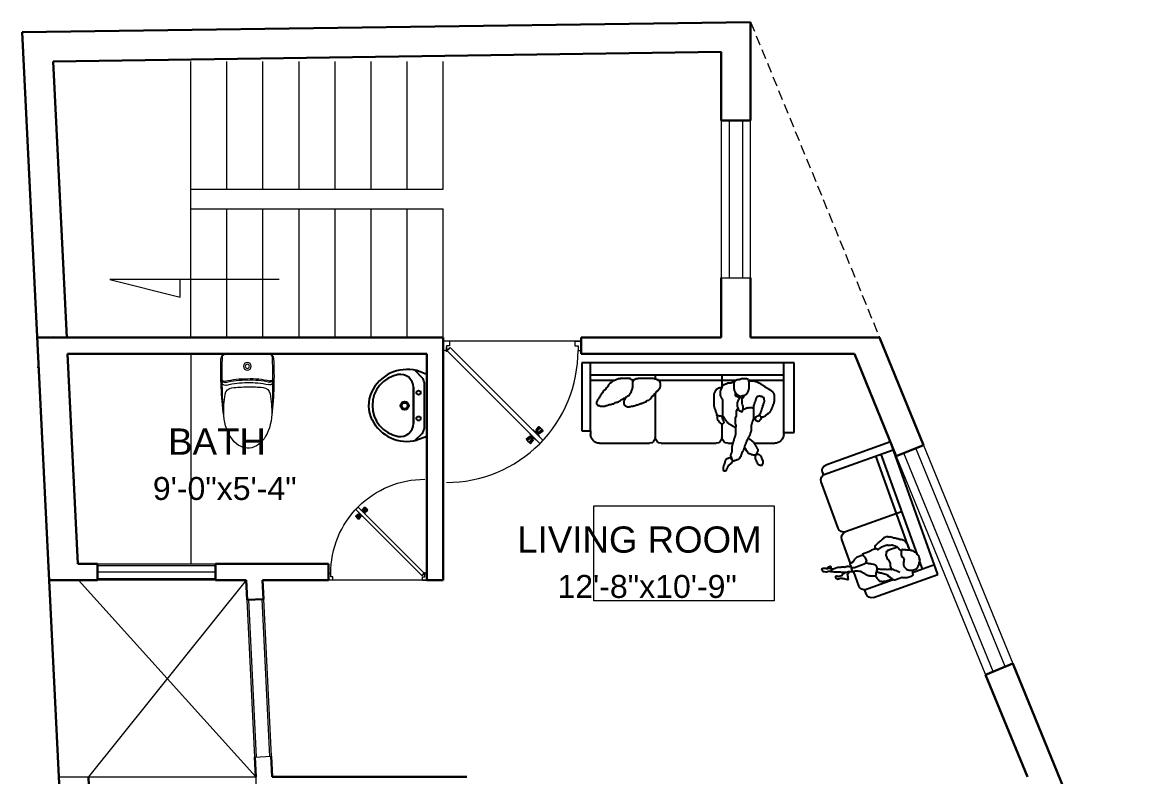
# Model space of a CAD drawing. Header units: inches. Extents: x -6683 to 26091, y -5972 to 4741.
# Drawn here: x 17127.7 to 17464.6, y -970 to -739.8 of the extents above; entities that cross this region are included whole.
import ezdxf

# ---------------------------------------------------------------- set-up
doc = ezdxf.new("R2010")
doc.units = ezdxf.units.IN
doc.header["$MEASUREMENT"] = 0
doc.linetypes.add('HIDDEN', pattern=[0.375, 0.25, -0.125])
for name, color, linetype, lineweight in [('A-FURN', 9, 'Continuous', 5), ('hat', 8, 'Continuous', 13), ('interior wall', 10, 'Continuous', 13), ('Label', 7, 'Continuous', 13), ('PUERTAS', 7, 'Continuous', 9), ('Text', 7, 'Continuous', 13), ('WALL', 12, 'Continuous', 30), ('wall2', 1, 'Continuous', 15), ('windoow', 4, 'Continuous', 5)]:
    doc.layers.add(name, color=color, linetype=linetype, lineweight=lineweight)
doc.layers.add('furniture', color=253, linetype='Continuous')
doc.styles.add('dim', font='arial.ttf', dxfattribs={"height": 7})
doc.styles.get("Standard").update_dxf_attribs({"font": 'arial.ttf'})

# ---------------------------------------------------------------- blocks, each defined once
blk = doc.blocks.new('A$C2BC6131C')
at = {"layer": 'A-FURN', "color": 8}
for p in [(0, 163.5), (0, -163.5)]:
    blk.add_line(p, (0, 0), dxfattribs=at)
for radius in [29.6, 16.1]:
    blk.add_circle((95.9, 0), radius, dxfattribs=at)
for centre, radius, start, end in [((40, 163.5), 40, 92.59988, 180), ((197, -4116.4), 4311.6, 86.30057, 92.47118), ((155.1, -2371.3), 2577.4, 82.86641, 92.59988), ((793.4, 23.7), 602, 165.61847, 182.25332), ((201.9, 176.4), 18.8, 342.35932, 95.93155), ((192.7, 178.4), 18.2, 343.38126, 66.47238), ((217.8, 172), 24.1, 332.20328, 71.94045), ((320.7, 115.7), 60, 100.47011, 174.60795), ((468.5, -913.5), 1099.7, 89.65189, 98.29697), ((793.4, 23.7), 592, 165.61847, 182.25332), ((773.9, 23.7), 552, 165.61847, 182.45753), ((1633.1, -8.2), 1378.2, 174.60795, 179.65911), ((1633.1, 8.2), 1378.2, 180.34089, 185.39205), ((793.4, -23.7), 602, 177.74668, 194.38153), ((793.4, -23.7), 592, 177.74668, 194.38153), ((773.9, -23.7), 552, 177.54247, 194.38153), ((40, -163.5), 40, 180, 267.40012), ((201.9, -176.4), 18.8, 264.06845, 17.64068), ((217.8, -172), 24.1, 288.05955, 27.79672), ((320.7, -115.7), 60, 185.39205, 259.52989), ((197, 4116.4), 4311.6, 267.52882, 273.69943), ((155.1, 2371.3), 2577.4, 267.40012, 277.13359), ((192.7, -178.4), 18.2, 293.52762, 16.61874), ((468.5, 913.5), 1099.7, 261.70303, 270.34811)]:
    blk.add_arc(centre, radius, start, end, dxfattribs=at)
blk.add_ellipse((440.7, 0), major_axis=(-289.3, 0), ratio=0.648116, start_param=1.570796, end_param=4.592942, dxfattribs=at)
blk = doc.blocks.new('A$C2C8E2855')
at = {"color": 3}
for p, q in [((76.7, -153.7), (18.7, -208.2)), ((49.5, -117.7), (20, -196.2)), ((530.2, -117.7), (49.5, -117.7)), ((52.4, -117.7), (529.2, -117.7)), ((110.9, -140.2), (470.9, -140.2)), ((506.5, -155.1), (563.4, -212.8)), ((530.2, -117.7), (559.7, -196.2)), ((149.1, -222.9), (431, -222.9)), ((431, -222.9), (149.1, -222.9))]:
    blk.add_line(p, q, dxfattribs=at)
for centre, radius in [((190.8, -182.7), 16.3), ((390.8, -182.7), 16.3), ((292.2, -290.1), 31.6), ((292.2, -290.1), 23)]:
    blk.add_circle(centre, radius, dxfattribs=at)
for centre, radius, start, end in [((110.9, -190.2), 50, 90, 133.18096), ((470.9, -190.2), 50, 44.56072, 90), ((318.3, -269.6), 307.1, 166.17513, 244.72963), ((149.1, -322.9), 100, 90, 190.56023), ((261.4, -269.6), 307.1, 297.06391, 13.82487), ((431, -322.9), 100, 349.43977, 90), ((290.1, -296.6), 243.4, 190.56023, 349.43977), ((289.7, -319.1), 250.2, 245.80711, 296.46282), ((318.3, -269.6), 307.1, 266.58899, 266.59358)]:
    blk.add_arc(centre, radius, start, end, dxfattribs=at)
at = {"color": 3, "width": 0.8, "flags": 9}
for tag in ['XSIZE', 'YSIZE']:
    blk.add_attdef(tag, (289.9, -117.7), '', height=0.5, dxfattribs=at)
blk = doc.blocks.new('*U60')
at = {"layer": 'PUERTAS', "color": 2}
for p, q in [((11.61, 30.24), (12.57, 31.2)), ((40.83, 2.94), (12.57, 31.2)), ((16.34, 30.46), (16.36, 30.48)), ((11.61, 30.24), (39.94, 1.92)), ((12.35, 26.47), (12.33, 26.45)), ((0, 0), (0, 2.8)), ((0.93, 2.8), (0, 2.8)), ((1.87, 0), (0, 0)), ((0.93, 1.4), (0.93, 2.8)), ((1.87, 1.4), (0.93, 1.4)), ((1.87, 0), (1.87, 1.4)), ((39.94, 1.92), (40.16, 2.14)), ((40.1, 2.21), (40.86, 2.97)), ((40.1, 2.21), (40.16, 2.14)), ((40.13, 0), (40.13, 1.4)), ((40.13, 1.4), (41.07, 1.4)), ((40.13, 0), (42, 0)), ((40.16, 2.14), (40.9, 2.88)), ((41.07, 1.77), (41.07, 2.81)), ((41.07, 1.4), (41.07, 1.77)), ((41.07, 1.77), (41.16, 1.77)), ((41.16, 1.77), (41.16, 2.85)), ((41.16, 2.8), (42, 2.8)), ((42, 2.8), (42, 0))]:
    blk.add_line(p, q, dxfattribs=at)
at = {"layer": 'PUERTAS', "color": 8}
for p, q in [((14.63, 30.14), (15.5, 31.21)), ((14.69, 30.07), (15.57, 31.16)), ((14.82, 29.94), (15.74, 30.99)), ((14.98, 29.77), (15.94, 30.79)), ((15.31, 29.45), (16.33, 30.41)), ((15.99, 30.81), (16.01, 30.83)), ((16.19, 30.65), (16.01, 30.83)), ((16.19, 30.65), (16.36, 30.48)), ((12.67, 28.18), (11.59, 27.31)), ((12.74, 28.12), (11.65, 27.23)), ((12.87, 27.99), (11.82, 27.06)), ((13.04, 27.82), (12.01, 26.87)), ((13.36, 27.5), (12.4, 26.48)), ((13.52, 27.34), (12.6, 26.28)), ((13.65, 27.21), (12.77, 26.11)), ((12.82, 28.9), (13.2, 28.3)), ((13.71, 27.14), (12.84, 26.06)), ((13.12, 28.15), (12.99, 28.02)), ((13.14, 28.12), (13.01, 27.99)), ((13.06, 28.65), (13.29, 28.21)), ((13.2, 28.06), (13.07, 27.93)), ((13.3, 27.97), (13.17, 27.84)), ((13.33, 28.39), (13.39, 28.12)), ((13.5, 27.76), (13.37, 27.63)), ((13.59, 27.67), (13.46, 27.54)), ((13.54, 28.18), (13.49, 28.01)), ((13.65, 27.61), (13.52, 27.48)), ((13.71, 28), (13.54, 27.96)), ((13.68, 27.58), (13.55, 27.45)), ((13.92, 27.79), (13.65, 27.86)), ((14.18, 27.53), (13.75, 27.76)), ((14.43, 27.28), (13.83, 27.67)), ((13.91, 29.99), (14.5, 29.61)), ((14.16, 29.74), (14.59, 29.52)), ((14.42, 29.48), (14.69, 29.42)), ((14.63, 29.27), (14.8, 29.31)), ((14.66, 29.69), (14.79, 29.82)), ((14.68, 29.66), (14.82, 29.79)), ((14.74, 29.6), (14.87, 29.73)), ((14.8, 29.09), (14.85, 29.26)), ((14.84, 29.51), (14.97, 29.64)), ((15.01, 28.89), (14.95, 29.16)), ((15.04, 29.3), (15.17, 29.43)), ((15.28, 28.62), (15.05, 29.06)), ((15.14, 29.21), (15.27, 29.34)), ((15.52, 28.37), (15.14, 28.97)), ((15.2, 29.15), (15.33, 29.28)), ((15.22, 29.12), (15.35, 29.25)), ((15.47, 29.29), (16.52, 30.21)), ((15.6, 29.16), (16.69, 30.04)), ((15.67, 29.09), (16.75, 29.96)), ((12, 26.81), (11.98, 26.79)), ((12.15, 26.62), (11.98, 26.79)), ((12.15, 26.62), (12.33, 26.45)), ((0, 0), (42, 0))]:
    blk.add_line(p, q, dxfattribs=at)
at = {"layer": 'PUERTAS', "color": 1}
for p, q in [((14.64, 30.23), (15.41, 31.18)), ((15.55, 31.19), (16.13, 30.6)), ((15.62, 31.12), (15.65, 31.15)), ((15.65, 31.15), (16.17, 30.63)), ((16.72, 30.01), (16.13, 30.6)), ((16.68, 30.12), (16.17, 30.63)), ((11.62, 27.26), (12.21, 26.67)), ((12.58, 28.16), (11.63, 27.4)), ((11.69, 27.19), (11.66, 27.15)), ((11.66, 27.15), (12.17, 26.64)), ((12.7, 28.16), (13.2, 27.66)), ((12.73, 29.12), (12.72, 29.11)), ((12.72, 28.98), (13.08, 28.44)), ((12.83, 28.03), (12.84, 28.04)), ((13.7, 27.04), (12.93, 26.09)), ((12.97, 28.04), (13.27, 27.74)), ((13.11, 28.16), (12.98, 28.03)), ((13.08, 28.44), (13.08, 28.43)), ((13.09, 28.3), (13.09, 28.3)), ((13.09, 28.17), (13.4, 27.87)), ((13.69, 27.17), (13.2, 27.66)), ((13.57, 27.43), (13.27, 27.74)), ((13.71, 27.56), (13.4, 27.87)), ((13.69, 27.57), (13.56, 27.44)), ((13.56, 27.3), (13.57, 27.3)), ((13.69, 30.08), (13.7, 30.09)), ((13.83, 30.09), (14.37, 29.73)), ((13.83, 27.55), (13.84, 27.56)), ((13.97, 27.54), (13.96, 27.55)), ((14.51, 27.19), (13.97, 27.54)), ((14.37, 29.73), (14.38, 29.72)), ((14.51, 29.72), (14.5, 29.72)), ((14.63, 29.71), (14.94, 29.41)), ((14.65, 27.2), (14.64, 27.19)), ((14.65, 30.11), (15.14, 29.61)), ((14.65, 29.7), (14.78, 29.83)), ((14.78, 29.98), (14.77, 29.97)), ((14.77, 29.84), (15.07, 29.54)), ((15.25, 29.1), (14.94, 29.41)), ((15.37, 29.24), (15.07, 29.54)), ((15.64, 29.12), (15.14, 29.61)), ((15.23, 29.11), (15.36, 29.24)), ((15.25, 28.97), (15.25, 28.97)), ((15.26, 28.84), (15.25, 28.84)), ((15.62, 28.3), (15.26, 28.84)), ((15.51, 29.24), (15.5, 29.24)), ((15.61, 28.15), (15.62, 28.16)), ((15.76, 29.11), (16.71, 29.88)), ((16.65, 30.09), (16.68, 30.12)), ((12.69, 26.12), (12.17, 26.64)), ((12.79, 26.09), (12.21, 26.67)), ((12.72, 26.16), (12.69, 26.12))]:
    blk.add_line(p, q, dxfattribs=at)
at = {"layer": 'PUERTAS', "color": 2}
for radius in [0.181, 0.0878]:
    blk.add_circle((41.04, 2.99), radius, dxfattribs=at)
at = {"layer": 'PUERTAS', "color": 8}
blk.add_arc((41.04, 2.99), 40.11, 89.9667, 180.2715, dxfattribs=at)
at = {"layer": 'PUERTAS', "color": 1}
for centre, start, end in [((15.48, 31.12), 45, 141.0764), ((11.69, 27.33), 128.9236, 225), ((12.63, 28.09), 45, 128.9236), ((12.79, 29.04), 135, 225), ((12.9, 27.97), 45, 135), ((13.16, 28.24), 140.2572, 225), ((13.02, 28.36), 320.2572, 45), ((13.5, 27.37), 315, 45), ((13.62, 27.1), 321.0764, 45), ((13.76, 30.02), 45, 135), ((13.77, 27.63), 225, 309.7428), ((13.9, 27.49), 45, 129.7428), ((14.44, 29.79), 225, 309.7428), ((14.57, 29.65), 45, 129.7428), ((14.58, 27.25), 225, 315), ((14.71, 30.17), 141.0764, 225), ((14.84, 29.91), 135, 225), ((15.32, 28.91), 140.2572, 225), ((15.18, 29.03), 320.2572, 45), ((15.44, 29.3), 225, 315), ((15.55, 28.23), 315, 45), ((15.7, 29.18), 225, 308.9236), ((12.86, 26.15), 225, 321.0764)]:
    blk.add_arc(centre, 0.0933, start, end, dxfattribs=at)
blk = doc.blocks.new('2ft6in')
at = {"layer": 'PUERTAS', "color": 2}
for p, q in [((0.84, 2.1), (21.02, 22.28)), ((21.71, 21.6), (1.47, 1.37)), ((18.33, 21.76), (18.31, 21.77)), ((21.71, 21.6), (21.02, 22.28)), ((21.18, 18.9), (21.2, 18.89)), ((0, 2), (0, 0)), ((0.6, 2), (0, 2)), ((1.33, 0), (0, 0)), ((0.6, 1.26), (0.6, 2.04)), ((0.67, 1.26), (0.6, 1.26)), ((0.67, 1.26), (0.67, 2.01)), ((0.67, 1), (0.67, 1.26)), ((1.33, 1), (0.67, 1)), ((1.31, 1.53), (0.79, 2.06)), ((1.36, 1.58), (0.81, 2.12)), ((1.36, 1.58), (1.31, 1.53)), ((1.47, 1.37), (1.31, 1.53)), ((1.33, 0), (1.33, 1)), ((28.67, 0), (28.67, 1)), ((28.67, 1), (29.33, 1)), ((28.67, 0), (30, 0)), ((29.33, 1), (29.33, 2)), ((29.33, 2), (30, 2)), ((30, 0), (30, 2))]:
    blk.add_line(p, q, dxfattribs=at)
at = {"layer": 'PUERTAS', "color": 8}
for p, q in [((18.81, 20.78), (18.04, 21.4)), ((18.86, 20.83), (18.08, 21.46)), ((18.95, 20.92), (18.2, 21.58)), ((18.44, 21.9), (18.31, 21.77)), ((19.07, 21.03), (18.34, 21.72)), ((18.44, 21.9), (18.56, 22.02)), ((18.58, 22.01), (18.56, 22.02)), ((19.3, 21.26), (18.61, 22)), ((19.42, 21.38), (18.75, 22.14)), ((19.51, 21.48), (18.88, 22.26)), ((18.91, 20.27), (19.19, 20.69)), ((19.55, 21.53), (18.93, 22.3)), ((19.13, 20.8), (19.03, 20.9)), ((19.15, 20.82), (19.05, 20.92)), ((19.09, 20.44), (19.25, 20.76)), ((19.19, 20.87), (19.1, 20.96)), ((19.25, 20.93), (19.16, 21.02)), ((19.28, 20.63), (19.32, 20.83)), ((19.4, 21.08), (19.31, 21.17)), ((19.47, 21.15), (19.38, 21.24)), ((19.43, 20.78), (19.4, 20.9)), ((19.51, 21.19), (19.42, 21.28)), ((19.55, 20.91), (19.43, 20.94)), ((19.53, 21.21), (19.44, 21.3)), ((19.7, 21.06), (19.51, 21.01)), ((19.89, 21.24), (19.58, 21.08)), ((20.07, 21.42), (19.64, 21.15)), ((20.48, 20.28), (20.44, 20.08)), ((20.67, 20.47), (20.51, 20.15)), ((20.85, 20.64), (20.57, 20.22)), ((19.69, 19.49), (20.12, 19.76)), ((19.87, 19.67), (20.18, 19.83)), ((20.06, 19.85), (20.25, 19.9)), ((20.21, 20), (20.33, 19.97)), ((20.21, 19.38), (20.83, 18.61)), ((20.23, 19.7), (20.32, 19.61)), ((20.25, 19.72), (20.34, 19.63)), ((20.25, 19.43), (20.88, 18.65)), ((20.29, 19.76), (20.38, 19.67)), ((20.33, 20.13), (20.36, 20.01)), ((20.34, 19.53), (21, 18.77)), ((20.36, 19.83), (20.45, 19.74)), ((20.46, 19.64), (21.14, 18.91)), ((20.5, 19.98), (20.6, 19.89)), ((20.57, 20.04), (20.66, 19.95)), ((20.61, 20.09), (20.7, 19.99)), ((20.63, 20.11), (20.72, 20.01)), ((20.69, 19.87), (21.42, 19.19)), ((20.81, 19.99), (21.56, 19.33)), ((20.9, 20.08), (21.68, 19.45)), ((20.95, 20.13), (21.72, 19.51)), ((21.32, 19.01), (21.2, 18.89)), ((21.32, 19.01), (21.44, 19.14)), ((21.43, 19.15), (21.44, 19.14)), ((0, 0), (30, 0))]:
    blk.add_line(p, q, dxfattribs=at)
at = {"layer": 'PUERTAS', "color": 1}
for p, q in [((18.06, 21.44), (18.48, 21.86)), ((18.74, 20.79), (18.06, 21.34)), ((18.08, 21.51), (18.45, 21.88)), ((18.11, 21.49), (18.08, 21.51)), ((18.82, 22.25), (18.45, 21.88)), ((18.9, 22.28), (18.48, 21.86)), ((18.84, 22.23), (18.82, 22.25)), ((18.83, 20.8), (19.18, 21.15)), ((18.84, 20.21), (19.1, 20.6)), ((18.92, 20.89), (18.93, 20.88)), ((19.54, 21.59), (18.99, 22.27)), ((19.02, 20.88), (19.24, 21.1)), ((19.12, 20.8), (19.03, 20.89)), ((19.1, 20.7), (19.11, 20.69)), ((19.1, 20.6), (19.1, 20.6)), ((19.11, 20.79), (19.33, 21.01)), ((19.54, 21.5), (19.18, 21.15)), ((19.45, 21.31), (19.24, 21.1)), ((19.55, 21.22), (19.33, 21.01)), ((19.45, 21.41), (19.45, 21.41)), ((19.54, 21.22), (19.45, 21.31)), ((19.64, 21.23), (19.64, 21.23)), ((19.74, 21.24), (19.73, 21.23)), ((20.12, 21.49), (19.74, 21.24)), ((20.22, 21.48), (20.22, 21.49)), ((20.66, 20.31), (20.65, 20.31)), ((20.65, 20.21), (20.65, 20.22)), ((20.91, 20.7), (20.66, 20.31)), ((20.91, 20.8), (20.91, 20.79)), ((18.85, 20.11), (18.84, 20.12)), ((19.53, 19.43), (19.54, 19.42)), ((19.64, 19.42), (20.02, 19.67)), ((20.02, 19.67), (20.03, 19.68)), ((20.12, 19.68), (20.12, 19.68)), ((20.21, 19.69), (20.43, 19.9)), ((20.22, 19.41), (20.57, 19.76)), ((20.22, 19.69), (20.31, 19.6)), ((20.22, 19.32), (20.76, 18.64)), ((20.31, 19.6), (20.52, 19.81)), ((20.31, 19.5), (20.31, 19.5)), ((20.65, 20.12), (20.43, 19.9)), ((20.74, 20.03), (20.52, 19.81)), ((20.93, 20.11), (20.57, 19.76)), ((20.64, 20.11), (20.73, 20.02)), ((20.84, 20.02), (20.83, 20.03)), ((20.86, 18.63), (21.28, 19.05)), ((20.91, 18.68), (20.94, 18.66)), ((20.94, 18.66), (21.31, 19.03)), ((21.02, 20.12), (21.7, 19.57)), ((21.7, 19.47), (21.28, 19.05)), ((21.67, 19.4), (21.31, 19.03)), ((21.65, 19.42), (21.67, 19.4))]:
    blk.add_line(p, q, dxfattribs=at)
at = {"layer": 'PUERTAS', "color": 2}
for radius in [0.129, 0.0627]:
    blk.add_circle((0.68, 2.14), radius, dxfattribs=at)
at = {"layer": 'PUERTAS', "color": 8}
blk.add_arc((0.68, 2.14), 28.65, 359.7285, 90.0333, dxfattribs=at)
at = {"layer": 'PUERTAS', "color": 1}
for centre, start, end in [((18.78, 20.84), 231.0764, 315), ((18.94, 22.23), 38.9236, 135), ((18.97, 20.93), 225, 315), ((19.16, 20.74), 135, 219.7428), ((19.06, 20.65), 315, 39.7428), ((19.4, 21.36), 315, 45), ((19.49, 21.55), 315, 38.9236), ((19.6, 21.18), 50.2572, 135), ((19.68, 21.28), 230.2572, 315), ((20.17, 21.44), 45, 135), ((20.7, 20.26), 135, 219.7428), ((20.87, 20.75), 315, 45), ((18.89, 20.16), 135, 225), ((19.59, 19.47), 225, 315), ((20.07, 19.63), 50.2572, 135), ((20.16, 19.73), 230.2572, 315), ((20.27, 19.36), 135, 218.9236), ((20.35, 19.55), 135, 225), ((20.6, 20.17), 315, 39.7428), ((20.78, 19.98), 45, 135), ((20.82, 18.68), 218.9236, 315), ((20.98, 20.07), 51.0764, 135), ((21.65, 19.52), 315, 51.0764)]:
    blk.add_arc(centre, 0.0667, start, end, dxfattribs=at)
blk = doc.blocks.new('*U40')
at = {"color": 3, "xscale": -1}
blk.add_blockref('2ft6in', (42, 0), dxfattribs=at)
blk = doc.blocks.new('*U26')
at = {"layer": 'furniture'}
for p, q in [((33.88, 8.71), (105.88, 8.71)), ((33.88, -14.98), (33.88, 8.71)), ((37.47, -14.98), (37.47, 8.71)), ((102.92, -14.33), (102.92, 8.71)), ((105.88, 8.71), (105.88, -14.33)), ((37.47, 4.47), (102.92, 4.47)), ((58.38, 4.47), (58.38, 0.21)), ((80.97, 4.47), (80.97, 3.23)), ((37.47, 2.64), (49.4, 2.64)), ((53.77, 2.64), (79.7, 2.64)), ((88.32, 2.64), (88.61, 2.64)), ((94.94, 2.64), (102.92, 2.64)), ((80.97, -1.69), (80.97, -16.56)), ((58.38, -12.07), (58.38, -16.56)), ((105.88, -14.33), (102.92, -14.33)), ((102.92, -14.33), (102.92, -15.56)), ((37.47, -14.98), (33.88, -14.98)), ((37.47, -15.56), (37.47, -14.98)), ((47.52, -18.56), (40.47, -18.56)), ((56.38, -18.56), (54.61, -18.56)), ((78.97, -18.56), (60.38, -18.56)), ((99.92, -18.56), (82.97, -18.56))]:
    blk.add_line(p, q, dxfattribs=at)
for points in [[(49.35, 2.64), (49.2, 2.64), (49, 2.59), (47.46, 2.59), (47.26, 2.49), (47.11, 2.49), (46.96, 2.39), (46.77, 2.34), (46.57, 2.24), (46.42, 2.19), (46.22, 2.14), (46.07, 2.04), (45.92, 1.95), (45.72, 1.85), (45.52, 1.75), (45.37, 1.7), (45.18, 1.5), (44.98, 1.4), (44.78, 1.25), (44.58, 1.1), (44.33, 0.95), (44.13, 0.85), (43.94, 0.7), (43.79, 0.6), (43.54, 0.45), (43.39, 0.36), (43.14, 0.21), (42.94, 0.11), (42.74, -0.04), (42.59, -0.19), (42.4, -0.29), (42.2, -0.39), (42, -0.54), (41.8, -0.64), (41.65, -0.79), (41.4, -0.94), (41.2, -1.14), (41.1, -1.33), (40.96, -1.58), (40.86, -1.78), (40.81, -1.98), (40.71, -2.18), (40.66, -2.38), (40.66, -4.42), (40.76, -4.61), (40.81, -4.81), (40.86, -5.01), (40.96, -5.21), (41.01, -5.36), (41.1, -5.56), (41.15, -5.76), (41.25, -5.96), (41.3, -6.16), (41.4, -6.35), (41.5, -6.55), (41.55, -6.75), (41.6, -6.9), (41.65, -7.1), (41.85, -7.5), (42, -7.7), (42.1, -7.85), (42.2, -8.04), (42.35, -8.24), (42.59, -8.44), (42.79, -8.54), (42.89, -8.74), (43.04, -8.84), (43.24, -8.94), (43.54, -9.04), (43.54, -9.19), (43.69, -9.34), (43.84, -9.49), (44.03, -9.54), (44.23, -9.63), (44.38, -9.68), (44.58, -9.73), (44.83, -9.78), (45.13, -9.78), (45.33, -9.54), (45.42, -9.39), (45.47, -9.19), (45.52, -8.99), (45.57, -8.84), (45.52, -8.64), (45.42, -8.44), (45.23, -8.19), (45.18, -7.99), (45.08, -7.8), (45.03, -7.6), (44.98, -7.4), (44.88, -7.2), (44.83, -7), (44.78, -6.85), (44.73, -6.65), (44.63, -6.45), (44.53, -6.25), (44.48, -6.06), (44.48, -5.71), (44.33, -5.51), (44.33, -5.31), (44.28, -5.16), (44.23, -4.96), (44.08, -4.86), (44.03, -4.66), (43.98, -4.52), (43.98, -4.02), (44.03, -3.82), (44.08, -3.62), (44.13, -3.42), (44.28, -3.12), (44.48, -3.02), (44.68, -2.88), (44.93, -2.78), (45.08, -2.73), (45.28, -2.73), (45.47, -2.63), (45.87, -2.63), (46.02, -2.68), (46.22, -2.73), (46.42, -2.83), (46.57, -2.88), (46.72, -3.07), (46.81, -3.27), (46.91, -3.47), (46.96, -3.67), (47.01, -3.87), (47.06, -4.07), (47.16, -4.27), (47.21, -4.47), (47.26, -4.61), (47.36, -4.81), (47.41, -5.01), (47.46, -5.16), (47.51, -5.36), (47.61, -5.61), (47.66, -5.86), (47.66, -9.93), (47.71, -10.13), (47.76, -10.33), (47.81, -10.53), (47.91, -10.73), (47.96, -10.93), (48.01, -11.13), (48.11, -11.32), (48.16, -11.52), (48.21, -11.67), (48.3, -11.92), (48.35, -12.07), (48.4, -12.27), (48.45, -12.47), (48.45, -12.62), (48.5, -12.82), (48.5, -14.31), (48.6, -14.55), (48.6, -14.75), (48.75, -14.95), (48.8, -15.15), (48.8, -15.35), (48.85, -15.5), (48.9, -15.65), (48.95, -15.8), (49.05, -15.95), (49.15, -16.14), (49.3, -16.39), (49.45, -16.59), (49.5, -16.79), (49.65, -16.99), (49.74, -17.19), (49.84, -17.39), (49.89, -17.59), (50.04, -17.79), (50.09, -17.93), (50.19, -18.18), (50.29, -18.38), (50.34, -18.53), (50.39, -18.73), (50.49, -18.93), (50.54, -19.13), (50.59, -19.33), (50.69, -19.52), (50.74, -19.72), (50.79, -19.92), (50.84, -20.12), (50.94, -20.32), (50.99, -20.52), (51.04, -20.72), (51.23, -21.11), (51.33, -21.31), (51.43, -21.46), (51.63, -21.86), (51.73, -22.06), (51.78, -22.26), (51.83, -22.46), (51.93, -22.66), (51.98, -22.85), (52.03, -23), (52.13, -23.2), (52.28, -23.5), (52.43, -23.75), (52.62, -23.9), (52.82, -24.05), (53.07, -24.2), (53.22, -24.2), (53.42, -24.3), (53.82, -24.4), (54.01, -24.44), (54.16, -24.49), (54.41, -24.59), (54.66, -24.79), (54.86, -24.89), (55.01, -24.99), (55.16, -25.19), (55.26, -25.39), (55.45, -25.49), (55.55, -25.69), (55.95, -25.89), (56.05, -26.08), (56.25, -26.28), (56.4, -26.48), (56.45, -26.68), (56.6, -26.88), (56.75, -27.08), (56.8, -27.28), (56.89, -27.48), (56.99, -27.63), (57.09, -27.87), (57.34, -28.02), (57.49, -28.07), (57.64, -28.07), (57.79, -27.92), (57.84, -27.72), (57.89, -27.53), (57.89, -26.78), (57.84, -26.58), (57.79, -26.43), (57.74, -26.23), (57.59, -26.04), (57.54, -25.89), (57.49, -25.69), (57.39, -25.49), (57.39, -25.29), (57.34, -25.14), (57.29, -24.94), (57.24, -24.74), (57.19, -24.59), (57.14, -24.4), (57.04, -24.25), (56.94, -24.05), (56.8, -23.85), (56.65, -23.75), (56.4, -23.65), (56.25, -23.6), (56, -23.55), (55.7, -23.35), (55.5, -23.5), (55.36, -23.65), (55.16, -23.95), (55.06, -24.2), (54.86, -24.44), (54.66, -24.59), (54.71, -24.4), (54.86, -24.2), (54.96, -23.95), (55.06, -23.75), (55.06, -23.6), (55.21, -23.3), (55.26, -23.1), (55.36, -22.95), (55.36, -22.56), (55.31, -22.41), (55.26, -22.26), (55.16, -22.06), (55.11, -21.86), (55.01, -21.71), (54.96, -21.56), (54.96, -21.41), (54.91, -21.26), (54.91, -19.62), (54.86, -19.43), (54.81, -19.23), (54.76, -19.03), (54.71, -18.83), (54.61, -18.63), (54.61, -18.48), (54.51, -18.23), (54.46, -18.03), (54.41, -17.83), (54.36, -17.69), (54.26, -17.54), (54.26, -17.19), (54.16, -16.99), (54.16, -16.84), (54.01, -16.64), (53.92, -16.39), (53.87, -16.24), (53.82, -16.05), (53.77, -15.85), (53.72, -15.65), (53.67, -15.45), (53.67, -13.76), (53.72, -13.51), (53.96, -13.26), (54.21, -13.06), (54.41, -12.96), (54.61, -12.91), (54.81, -12.77), (54.96, -12.62), (55.16, -12.52), (55.31, -12.47), (55.45, -12.37), (55.7, -12.22), (55.9, -12.07), (56.1, -11.92), (56.35, -11.72), (56.55, -11.47), (56.65, -11.32), (56.84, -11.13), (56.94, -10.88), (57.09, -10.73), (57.19, -10.48), (57.39, -10.28), (57.54, -10.08), (57.64, -9.88), (57.74, -9.73), (57.84, -9.54), (57.94, -9.39), (58.04, -9.19), (58.04, -8.79), (58.09, -8.64), (58.09, -4.81), (58.04, -4.57), (58.04, -4.17), (58.09, -4.02), (58.14, -3.87), (58.23, -3.62), (58.38, -3.42), (58.48, -3.22), (58.58, -3.02), (58.68, -2.88), (58.78, -2.63), (58.83, -2.43), (58.83, -0.94), (58.78, -0.74), (58.73, -0.59), (58.68, -0.39), (58.63, -0.24), (58.48, 0.01), (58.48, 0.16), (59.13, 0.16), (59.28, 0.11), (59.63, 0.11), (59.82, 0.01), (60.07, -0.24), (60.32, -0.34), (60.47, -0.59), (60.62, -0.74), (60.67, -0.89), (60.82, -1.19), (60.92, -1.33), (61.02, -1.53), (61.07, -1.68), (61.11, -1.88), (61.11, -6.06), (61.07, -6.21), (60.97, -6.45), (60.92, -6.6), (60.87, -6.8), (60.77, -7), (60.72, -7.2), (60.62, -7.4), (60.57, -7.6), (60.52, -7.8), (60.42, -7.99), (60.37, -8.19), (60.32, -8.39), (60.27, -8.54), (60.22, -8.74), (60.12, -8.94), (60.12, -9.14), (59.97, -9.19), (59.77, -9.24), (59.63, -9.19), (59.48, -9.19), (59.18, -9.24), (58.73, -9.24), (58.53, -9.34), (58.48, -9.54), (58.43, -9.73), (58.33, -9.93), (58.28, -10.13), (58.23, -10.33), (58.19, -10.53), (58.09, -10.68), (57.99, -10.88), (57.89, -11.03), (57.84, -11.27), (57.79, -11.47), (57.74, -11.67), (57.84, -11.82), (58.14, -11.97), (58.28, -12.07), (58.43, -12.07), (58.68, -11.97), (58.83, -11.82), (59.08, -11.62), (59.23, -11.47), (59.38, -11.27), (59.53, -11.03), (59.63, -10.88), (59.77, -10.68), (59.82, -10.53), (59.87, -10.38), (59.87, -9.44), (60.07, -9.14), (60.12, -9.09)], [(49.41, 2.68), (49.35, 2.5), (49.3, 2.28), (49.24, 2.05), (49.24, 0), (49.35, -0.23), (49.41, -0.46), (49.52, -0.8), (49.58, -1.03), (49.69, -1.25), (49.75, -1.48), (49.87, -1.54), (49.98, -1.77), (50.09, -1.82), (50.09, -1.94), (50.21, -2.05), (50.32, -2.17), (50.43, -2.22), (50.55, -2.28), (50.66, -2.34), (50.78, -2.39), (50.89, -2.39), (51, -2.45), (51.12, -2.51), (51.23, -2.51), (51.34, -2.56), (51.46, -2.56), (51.63, -2.62), (51.74, -2.68), (52.31, -2.68), (52.43, -2.62), (52.65, -2.51), (52.77, -2.39), (52.99, -2.22), (53.11, -2.22), (53.22, -2.17), (53.34, -2.05), (53.45, -1.99), (53.56, -1.88), (53.62, -1.77), (53.73, -1.54), (53.91, -1.25), (53.96, -1.08), (54.08, -0.86), (54.13, -0.63), (54.13, -0.4), (54.3, -0.17), (54.3, 1.59), (54.25, 1.82), (54.25, 2.05), (54.13, 2.11), (54.08, 2.22), (53.96, 2.45), (53.91, 2.56), (53.79, 2.62), (53.68, 2.73), (53.45, 2.9), (53.22, 3.02), (52.99, 3.07), (52.6, 3.07), (52.37, 3.13), (52.2, 3.19), (51.97, 3.3), (51.8, 3.36), (50.04, 3.36), (49.81, 3.24), (49.69, 3.19), (49.58, 3.19), (49.47, 3.13), (49.41, 2.68)], [(58.52, 0.17), (58.4, 0.17), (58.27, 0.42), (58.21, 0.61), (58.15, 0.86), (58.08, 0.99), (58.02, 1.17), (57.77, 1.3), (57.58, 1.3), (57.46, 1.36), (57.15, 1.55), (57.02, 1.61), (56.83, 1.67), (56.71, 1.67), (56.52, 1.74), (56.34, 1.86), (55.59, 1.86), (55.27, 1.92), (55.02, 2.05), (54.9, 2.11), (54.65, 2.11), (54.52, 2.17), (54.09, 2.17)], [(88.54, 2.26), (88.41, 2.4), (88.34, 2.6), (88.28, 2.73), (88.08, 3), (87.94, 3.13), (87.81, 3.13), (87.61, 3.27), (87.41, 3.33), (87.14, 3.33), (86.87, 3.4), (86.61, 3.47), (81.66, 3.47), (81.4, 3.4), (81.13, 3.27), (80.86, 3.2), (80.6, 3.13), (80.39, 3.07), (80.13, 3), (79.86, 2.73), (79.73, 2.67), (79.59, 2.53), (79.46, 2.33), (79.39, 2.06), (79.33, 1.8), (79.33, 0.59), (79.39, 0.39), (79.46, 0.13), (79.66, -0.21), (79.79, -0.41), (79.99, -0.68), (80.26, -0.88), (80.53, -1.01), (80.66, -1.28), (80.86, -1.55), (81.06, -1.81), (81.33, -1.95), (81.53, -2.21), (81.66, -2.55), (81.86, -2.75), (82.2, -2.88), (82.33, -3.22), (82.53, -3.42), (82.8, -3.69), (83.07, -3.89), (83.4, -4.09), (83.67, -4.22), (83.93, -4.35), (84.14, -4.62), (84.34, -4.62), (84.6, -4.82), (84.87, -4.89), (85.14, -4.96), (85.4, -5.09), (85.67, -5.16), (85.94, -5.22), (86.21, -5.29), (86.47, -5.42), (86.74, -5.56), (87.01, -5.62), (87.27, -5.69), (87.54, -5.82), (87.81, -5.89), (88.08, -5.96), (88.34, -6.03), (88.54, -6.09), (88.81, -6.09), (89.08, -6.16), (89.34, -6.23), (89.55, -6.23), (89.81, -6.29), (90.35, -6.29), (90.61, -6.23), (90.81, -6.09), (91.01, -6.03), (91.15, -5.89), (91.28, -5.76), (91.35, -5.42), (91.48, -5.22), (91.48, -4.29), (91.42, -4.15), (91.42, -3.95), (91.35, -3.69), (91.21, -3.62), (91.15, -3.49), (91.08, -3.35), (90.95, -3.15), (90.88, -3.02), (90.75, -2.75)], [(92.68, 3.2), (92.88, 3.27), (93.15, 3.27), (93.42, 3.2), (93.69, 3.13), (93.95, 3), (94.22, 2.87), (94.49, 2.8), (94.75, 2.73), (95.02, 2.6), (95.22, 2.53), (95.49, 2.4), (95.69, 2.13), (95.96, 1.93), (96.22, 1.86), (96.42, 1.66), (96.56, 1.4), (96.83, 1.19), (97.09, 0.66), (97.29, 0.39), (97.56, 0.19), (97.83, -0.34), (98.09, -0.54), (98.36, -0.74), (98.63, -0.94), (98.9, -1.48), (99.1, -1.75), (99.3, -2.01), (99.5, -2.28), (99.7, -2.62), (99.83, -2.82), (100.03, -3.15), (100.23, -3.42), (100.36, -3.62), (100.5, -3.82), (100.57, -4.09), (100.7, -4.22), (100.77, -4.42), (100.9, -4.62), (100.9, -5.16), (100.63, -5.49), (100.5, -5.62), (100.23, -5.76), (100.03, -5.82), (99.76, -5.89), (99.56, -5.96), (98.09, -5.96), (97.83, -5.89), (97.56, -5.82), (97.36, -5.76), (97.03, -5.62), (96.83, -5.56), (96.56, -5.49), (96.29, -5.49), (96.02, -5.42), (95.76, -5.29), (95.49, -5.22), (95.22, -5.16), (95.02, -5.16), (94.75, -5.02), (94.49, -4.82), (94.29, -4.82), (93.95, -4.69), (93.75, -4.62), (93.49, -4.55), (93.15, -4.29), (92.88, -4.15), (92.62, -3.95), (92.35, -3.75), (92.02, -3.62), (91.82, -3.55), (91.48, -3.35), (91.21, -3.28), (91.01, -3.08), (90.75, -2.95), (90.48, -2.68), (90.15, -2.48), (89.88, -2.35), (89.68, -2.08), (89.48, -1.88), (89.34, -1.61), (89.14, -1.35), (89.08, -1.08), (89.01, -0.88), (88.94, -0.61), (88.81, -0.34), (88.74, -0.08), (88.68, 0.13), (88.61, 0.39), (88.61, 2.67), (88.68, 2.8), (88.94, 2.87), (89.21, 3.07), (89.41, 3.2), (89.61, 3.33), (92.82, 3.33), (93.02, 3.27)], [(53.93, -1.17), (53.96, -1.58), (53.96, -2.27), (53.9, -2.39), (53.65, -2.58), (53.52, -2.58), (53.4, -2.64), (53.15, -2.77), (52.9, -2.89), (52.77, -2.89), (52.65, -3.02), (52.27, -3.02), (52.27, -3.14), (52.52, -3.33), (52.65, -3.58), (52.77, -3.77), (52.84, -4.02), (52.96, -4.27), (53.09, -4.52), (53.15, -4.64), (53.21, -4.77), (53.27, -4.95), (53.27, -5.83), (53.21, -6.14), (53.15, -6.33), (52.96, -6.58), (52.9, -6.77), (52.9, -7.08), (52.84, -7.27), (52.59, -7.46), (52.34, -7.58), (52.15, -7.64), (51.96, -7.77), (51.84, -7.83), (51.59, -7.89), (51.46, -7.64), (51.4, -7.46), (51.27, -7.21), (51.21, -7.02), (51.15, -6.77), (51.15, -6.33), (51.21, -6.02), (51.34, -5.77), (51.4, -5.52), (51.52, -5.14), (51.59, -4.95), (51.59, -3.89), (51.65, -3.58), (51.59, -3.45), (51.59, -3.33), (51.52, -3.2), (51.4, -3.2), (51.34, -3.08), (51.21, -3.02), (51.09, -3.02), (51.03, -2.89), (50.96, -2.77), (50.84, -2.64), (50.84, -2.39)], [(51.15, -7.21), (51.03, -7.14), (50.96, -7.02), (50.65, -6.96), (50.53, -6.89), (50.28, -6.71), (50.03, -6.64), (49.9, -6.58), (49.65, -6.52), (49.46, -6.46), (49.15, -6.52), (48.96, -6.46), (48.21, -6.46), (48.09, -6.58), (47.96, -6.58), (47.84, -6.71), (47.71, -6.77), (47.65, -6.89)], [(53.7, -13.29), (53.64, -13.17), (53.58, -12.93), (53.58, -12.51), (53.64, -12.27), (53.76, -12.09), (53.76, -9.88), (53.64, -9.82), (53.58, -9.52), (53.46, -9.34), (53.46, -7.66), (53.4, -7.48), (53.28, -7.42), (53.28, -7.18), (53.22, -7.06), (53.16, -6.94), (53.04, -6.94), (52.98, -6.88)], [(45.59, -8.79), (45.84, -9.02), (45.96, -9.27), (46.15, -9.39), (46.28, -9.39), (46.46, -9.52), (46.59, -9.58), (46.71, -9.64), (46.9, -9.71), (47.03, -9.77), (47.03, -9.89), (47.09, -10.02), (47.15, -10.27), (47.15, -10.64), (47.03, -10.71), (46.9, -10.83), (46.71, -10.89), (46.46, -10.96), (46.21, -11.08), (45.96, -11.08), (45.71, -10.96), (45.59, -10.83), (45.47, -10.71), (45.34, -10.58), (45.28, -10.46), (45.15, -10.33), (45.03, -10.21), (45.03, -10.08), (45.13, -9.78)], [(49.59, -16.71), (49.34, -16.96), (49.09, -17.15), (48.96, -17.21), (48.71, -17.34), (48.59, -17.46), (48.28, -17.71), (48.03, -17.9), (47.78, -18.09), (47.65, -18.34), (47.59, -18.46), (47.46, -18.65), (47.34, -18.77), (47.09, -19.27), (46.96, -19.46), (46.9, -19.59), (46.71, -19.84), (46.65, -19.96), (46.46, -20.21), (46.4, -20.46), (46.28, -20.71), (46.21, -20.96), (46.21, -21.21), (46.34, -21.34), (46.34, -21.46), (46.46, -21.59), (46.53, -21.71), (46.53, -21.96), (46.59, -22.09), (46.65, -22.21), (46.78, -22.34), (46.96, -22.65), (47.09, -22.9), (47.09, -23.03), (47.15, -23.28), (47.15, -23.71), (47.09, -23.96), (46.96, -24.21), (46.84, -24.46), (46.78, -24.65), (46.65, -24.84), (46.59, -24.96), (46.46, -25.21), (46.21, -25.53), (46.21, -25.65), (46.09, -25.65), (46.03, -25.78), (45.78, -25.84), (45.65, -25.9), (45.4, -25.96), (45.28, -25.96), (45.09, -26.03), (44.84, -26.03), (44.72, -25.96), (44.65, -25.71), (44.53, -25.59), (44.47, -25.34), (44.47, -24.59), (44.53, -24.34), (44.65, -24.15), (44.72, -23.9), (44.84, -23.71), (44.9, -23.53), (45.03, -23.28), (45.22, -22.96), (45.4, -22.71), (45.53, -22.65), (45.78, -22.46), (46.03, -22.4), (46.65, -22.4), (46.78, -22.46), (46.9, -22.53), (47.15, -22.53), (47.28, -22.59), (47.78, -22.59), (47.9, -22.53), (48.09, -22.53), (48.34, -22.46), (48.65, -22.28), (48.9, -22.15), (49.15, -22.15), (49.28, -22.03), (49.59, -21.78), (49.65, -21.65), (49.78, -21.4), (49.9, -21.21), (50.03, -21.09), (50.15, -20.9), (50.21, -20.77), (50.34, -20.65), (50.34, -20.52), (50.46, -20.52), (50.53, -20.4), (50.65, -20.4), (50.71, -20.27), (50.84, -20.15)]]:
    blk.add_lwpolyline(points, dxfattribs=at)
for centre, radius, start, end in [((40.47, -15.56), 3, 180, 270), ((56.38, -16.56), 2, 270, 0), ((60.38, -16.56), 2, 180, 270), ((78.97, -16.56), 2, 270, 0), ((82.97, -16.56), 2, 180, 270), ((99.92, -15.56), 3, 270, 0)]:
    blk.add_arc(centre, radius, start, end, dxfattribs=at)
blk = doc.blocks.new('2sofa-people')
at = {"layer": 'furniture'}
for p, q in [((-23.84, -23.21), (-23.84, 0)), ((-23.84, 0), (23.84, 0)), ((-20.44, 0), (-20.44, -7.92)), ((21.05, -25.21), (21.05, 0)), ((23.84, 0), (23.84, -23.21)), ((-17.65, -4.41), (-20.44, -4.41)), ((21.05, -4.41), (-14.87, -4.41)), ((21.05, -6.32), (-12.7, -6.32)), ((0.3, -4.41), (0.3, -24.59)), ((-20.44, -14.88), (-20.44, -25.21)), ((-20.44, -25.21), (-21.84, -25.21)), ((21.84, -25.21), (21.05, -25.21)), ((-18.44, -26.59), (-13.41, -26.59)), ((-10.34, -26.59), (-1.7, -26.59)), ((2.3, -26.59), (19.05, -26.59))]:
    blk.add_line(p, q, dxfattribs=at)
for points in [[(-17.36, -9.96), (-17.56, -9.96), (-17.87, -9.76), (-18.27, -9.56), (-18.67, -9.36), (-18.67, -9.46), (-18.77, -9.36), (-18.77, -9.25), (-18.87, -9.15), (-18.97, -9.15), (-18.97, -8.95), (-19.18, -8.65), (-19.28, -8.35), (-19.48, -8.05), (-19.58, -7.64), (-19.58, -6.23), (-19.38, -5.93), (-19.18, -5.53), (-19.08, -5.43), (-18.77, -5.12), (-18.77, -5.02), (-18.47, -4.92), (-18.47, -4.82), (-18.07, -4.72), (-17.97, -4.62), (-17.66, -4.42), (-17.56, -4.32), (-17.16, -4.12), (-17.26, -4.12), (-16.86, -4.12), (-16.96, -4.12), (-16.55, -4.01), (-16.66, -4.01), (-15.75, -4.01), (-15.44, -4.12), (-15.44, -4.22), (-15.34, -4.22), (-15.24, -4.32), (-15.14, -4.32), (-14.84, -4.42), (-14.44, -4.52), (-14.13, -4.82), (-14.03, -4.82), (-14.03, -4.92), (-13.93, -5.02), (-13.53, -5.22), (-13.33, -5.63), (-13.23, -5.63), (-13.13, -6.03), (-13.02, -6.03), (-12.82, -6.43), (-12.62, -6.84), (-12.62, -6.74), (-12.52, -7.14), (-12.32, -7.54), (-12.32, -7.44), (-12.22, -7.84), (-12.02, -8.15), (-11.91, -8.45), (-11.91, -8.75), (-12.02, -8.75), (-12.02, -8.85), (-12.12, -8.95), (-12.22, -8.95), (-12.32, -9.05), (-12.42, -9.15), (-12.82, -9.25), (-12.72, -9.25), (-13.02, -9.25), (-13.02, -9.36), (-13.13, -9.36), (-13.43, -9.46), (-14.13, -9.46), (-14.13, -9.36), (-14.23, -9.36), (-14.64, -9.15), (-14.54, -9.15), (-15.44, -9.15), (-15.44, -9.25), (-15.85, -9.36), (-15.85, -9.46), (-15.95, -9.56), (-16.15, -9.56), (-16.15, -9.66), (-16.25, -9.66), (-16.35, -9.76), (-16.66, -9.76), (-16.76, -9.86), (-16.86, -9.86), (-17.26, -9.96)], [(-12.86, -6.4), (-12.54, -6.24), (-10.97, -6.24), (-10.58, -6.32), (-10.43, -6.4), (-10.11, -6.48), (-9.8, -6.56), (-9.56, -6.63), (-9.41, -6.63), (-9.33, -6.79), (-8.86, -7.26), (-8.78, -7.42), (-8.54, -7.73), (-8.54, -7.89), (-8.39, -7.97), (-8.31, -8.28), (-7.99, -8.59), (-7.91, -8.75), (-7.76, -9.06), (-7.6, -9.22), (-7.44, -9.46), (-7.21, -9.85), (-6.89, -10.16), (-6.82, -10.32), (-6.58, -10.79), (-6.42, -10.95), (-6.42, -11.1), (-6.27, -11.42), (-6.27, -11.57), (-6.03, -11.81), (-5.95, -12.12), (-5.95, -12.75), (-6.03, -13.06), (-6.03, -13.22), (-6.19, -13.38), (-6.27, -13.61), (-6.35, -13.92), (-6.5, -14.24), (-6.66, -14.55), (-6.74, -14.79), (-6.82, -15.02), (-6.89, -15.18), (-6.97, -15.41), (-6.97, -15.57), (-7.13, -15.88), (-7.29, -16.2), (-7.29, -16.35), (-7.44, -16.67), (-7.6, -16.83), (-7.91, -16.98), (-8.23, -16.98), (-8.39, -16.9), (-8.54, -16.75), (-8.7, -16.67), (-8.78, -16.51), (-8.93, -16.43), (-9.01, -16.28), (-9.01, -16.12), (-8.86, -15.81), (-8.78, -15.57), (-8.7, -15.41), (-8.7, -15.18), (-8.62, -14.87), (-8.62, -12.83), (-8.78, -12.59), (-8.86, -12.36), (-9.01, -12.04), (-9.09, -11.73), (-9.17, -11.34), (-9.25, -11.18), (-9.33, -11.02), (-9.41, -10.87), (-9.56, -10.71), (-9.8, -10.4), (-9.95, -10.24), (-10.27, -9.93), (-10.74, -9.69), (-10.97, -9.61), (-11.13, -9.53), (-11.29, -9.53), (-11.6, -9.38), (-11.76, -9.22), (-12.07, -9.06)], [(-19.61, -7.65), (-19.76, -7.65), (-20.08, -7.81), (-20.39, -7.89), (-20.63, -8.05), (-21.1, -8.05), (-21.25, -8.2), (-21.41, -8.52), (-21.41, -8.67), (-21.49, -8.83), (-21.49, -9.85), (-21.41, -10.24), (-21.33, -10.48), (-21.25, -10.79), (-21.1, -11.02), (-21.02, -11.34), (-20.94, -11.57), (-20.78, -11.81), (-20.78, -14.47), (-20.7, -14.63), (-20.55, -14.71), (-20.47, -14.87), (-20.31, -14.94), (-20, -15.1), (-19.84, -15.26), (-19.68, -15.34), (-19.45, -15.49), (-19.29, -15.65), (-18.9, -15.81), (-18.82, -15.96), (-18.51, -16.04), (-18.27, -16.28), (-18.12, -16.35), (-17.88, -16.67), (-17.64, -17.06), (-17.49, -17.3), (-17.17, -17.69), (-17.02, -17.84), (-16.86, -18.24), (-16.7, -18.39), (-16.55, -18.71), (-16.39, -19.02), (-15.53, -19.02), (-15.37, -18.94), (-15.29, -18.78), (-15.29, -18.31), (-15.45, -18.08), (-15.45, -17.92), (-15.53, -17.77), (-15.6, -17.61), (-15.68, -17.37), (-15.84, -17.06), (-15.92, -16.83), (-16.07, -16.43), (-16.15, -16.12), (-16.23, -15.88), (-16.47, -15.57), (-16.47, -15.26), (-16.55, -14.94), (-16.7, -14.63), (-16.94, -14.24), (-17.02, -13.92), (-17.1, -13.69), (-17.25, -13.61), (-17.33, -13.45), (-17.49, -13.38), (-17.57, -13.22), (-17.8, -12.91), (-18.12, -12.59), (-18.27, -12.44), (-18.82, -11.89)], [(-16.78, -14.16), (-15.68, -14.16), (-15.29, -14), (-14.98, -13.92), (-14.03, -13.92), (-13.88, -14), (-13.64, -14.16), (-13.33, -14.32), (-11.84, -14.32), (-11.52, -14.24), (-11.37, -14.08), (-11.21, -14), (-11.05, -13.85), (-10.9, -13.85), (-10.74, -13.77), (-10.66, -13.61), (-10.58, -13.3), (-10.35, -13.22), (-10.35, -11.49), (-10.43, -11.1), (-10.43, -9.93)], [(-8.46, -16.98), (-8.54, -17.3), (-8.54, -18.39), (-8.62, -18.71), (-8.7, -18.94), (-8.7, -19.26), (-8.78, -19.49), (-8.78, -21.69), (-9.17, -21.69), (-9.56, -21.53), (-9.95, -21.37), (-10.27, -21.29), (-11.37, -21.29), (-11.52, -21.37), (-11.52, -21.53), (-11.68, -21.53), (-11.92, -21.61), (-12.07, -21.37), (-12.23, -21.06), (-12.47, -20.74), (-12.7, -20.27), (-12.78, -20.12), (-12.94, -19.88), (-13.17, -19.41), (-13.25, -19.26), (-13.41, -19.1), (-13.56, -19.02), (-13.88, -18.78), (-14.19, -18.78), (-14.43, -18.71), (-14.74, -18.71), (-16, -19.33), (-16.07, -19.49), (-16.23, -19.65), (-16.55, -19.73), (-16.7, -19.73), (-16.86, -19.88), (-17.17, -20.04), (-17.57, -20.04), (-17.72, -19.96), (-18.04, -19.88), (-18.35, -19.73), (-18.66, -19.65), (-18.9, -19.57), (-19.29, -19.41), (-19.45, -19.33), (-19.45, -19.18), (-19.53, -18.94), (-19.68, -18.71), (-19.84, -18.39), (-19.84, -18), (-20, -17.61), (-20, -16.35), (-20.08, -16.04), (-20.08, -15.02)], [(-17.33, -20.12), (-17.17, -20.43), (-17.02, -20.67), (-16.94, -20.98), (-16.78, -21.61), (-16.62, -21.92), (-16.47, -22.16), (-16.31, -22.47), (-16, -22.78), (-15.6, -23.1), (-15.29, -23.25), (-15.13, -23.41), (-14.98, -23.49), (-14.9, -23.65), (-14.58, -23.8), (-14.51, -23.96), (-14.35, -24.04), (-14.27, -24.19), (-14.11, -24.35), (-13.96, -24.66), (-13.72, -25.06), (-13.64, -25.29), (-13.49, -25.68), (-13.41, -26), (-13.41, -26.78), (-13.25, -26.86), (-11.99, -26.86), (-11.92, -26.7), (-11.92, -26.23), (-11.99, -26.08), (-12.07, -25.76), (-12.07, -22.31), (-11.99, -22.16), (-11.99, -21.45)], [(-11.76, -26.7), (-11.6, -26.7), (-11.29, -26.78), (-10.82, -26.78), (-10.58, -26.86), (-10.43, -26.78), (-10.35, -26.62), (-10.27, -26.39), (-10.19, -26.08), (-10.03, -25.45), (-9.95, -25.29), (-9.8, -25.06), (-9.48, -24.74), (-9.41, -24.59), (-9.25, -24.35), (-9.09, -24.04), (-9.01, -23.8), (-9.01, -21.69)], [(-12.94, -27.84), (-13.25, -28.43), (-13.33, -28.58), (-13.41, -28.9), (-13.72, -28.98), (-13.96, -29.05), (-14.27, -29.05), (-14.51, -29.13), (-14.82, -29.21), (-15.13, -29.21), (-15.21, -29.37), (-15.13, -29.52), (-14.98, -29.76), (-14.74, -30.07), (-14.51, -30.39), (-14.35, -30.78), (-14.19, -31.01), (-14.11, -31.25), (-14.03, -31.56), (-14.03, -32.11), (-13.96, -32.43), (-13.96, -32.58), (-13.8, -32.66), (-13.72, -32.82), (-13.56, -32.9), (-13.41, -32.9), (-13.17, -32.97), (-12.94, -32.82), (-12.78, -32.74), (-12.78, -32.43), (-13.01, -32.11), (-13.09, -31.95), (-13.09, -31.64), (-13.17, -31.33), (-13.17, -30.7), (-13.09, -30.54), (-12.86, -30.47), (-12.86, -30.31), (-12.78, -30.15), (-12.78, -30), (-12.62, -29.37)], [(-13.25, -26.78), (-13.17, -27.09), (-13.09, -27.41), (-13.01, -27.72), (-12.86, -27.96), (-12.78, -28.19), (-12.78, -29.05), (-12.7, -29.21), (-12.54, -29.52), (-12.47, -29.68), (-12.39, -30), (-12.31, -30.31), (-12.15, -30.54), (-11.99, -30.86), (-11.84, -31.17), (-11.76, -31.48), (-11.6, -31.8), (-11.52, -32.11), (-11.52, -32.27), (-11.45, -32.43), (-11.37, -32.66), (-11.29, -32.82), (-11.05, -33.13), (-10.97, -33.44), (-10.9, -33.6), (-10.58, -33.44), (-10.35, -33.37), (-9.88, -33.37), (-9.95, -33.21), (-10.11, -32.82), (-10.11, -31.09), (-10.19, -30.7), (-10.27, -30.47), (-10.43, -30.15), (-10.43, -29.84), (-10.58, -29.45), (-10.66, -29.21), (-10.82, -28.98), (-10.82, -28.43), (-10.9, -28.11), (-10.9, -27.88), (-10.97, -27.72), (-11.13, -27.41), (-11.21, -27.25), (-11.37, -26.94), (-11.37, -26.86)], [(-10.9, -33.6), (-10.82, -33.76), (-10.66, -33.91), (-10.5, -34.15), (-10.43, -34.54), (-10.43, -34.93), (-10.35, -35.25), (-10.35, -35.4), (-10.11, -35.87), (-9.95, -36.03), (-9.95, -36.19), (-9.8, -36.19), (-9.72, -36.34), (-9.56, -36.34), (-9.25, -36.42), (-9.09, -36.42), (-8.78, -36.34), (-8.78, -36.19), (-8.7, -36.03), (-8.7, -35.87), (-8.93, -35.4), (-8.93, -35.17), (-9.01, -35.01), (-9.17, -34.86), (-9.33, -34.62), (-9.41, -34.46), (-9.41, -33.84), (-9.48, -33.68), (-9.48, -33.52), (-9.88, -33.37), (-9.41, -33.29), (-9.09, -33.37), (-9.01, -33.52), (-9.01, -34.31), (-9.09, -34.46), (-9.25, -34.46), (-9.41, -34.54)]]:
    blk.add_lwpolyline(points, dxfattribs=at)
for centre, start, end in [((-21.84, -23.21), 180, 270), ((-18.44, -24.59), 180, 270), ((-1.7, -24.59), 270, 0), ((2.3, -24.59), 180, 270), ((19.05, -24.59), 270, 0), ((21.84, -23.21), 270, 0)]:
    blk.add_arc(centre, 2, start, end, dxfattribs=at)
blk = doc.blocks.new('*U27')
at = {"color": 3}
blk.add_blockref('2sofa-people', (57.91, 9.61), dxfattribs=at)

msp = doc.modelspace()

# ---------------------------------------------------------------- linework, layer by layer
at = {"layer": 'hat', "linetype": 'ByBlock', "ltscale": 5}
for p, q in [((17179.17, -835.74), (17179.17, -751.74)), ((17190.17, -790.74), (17190.17, -751.74)), ((17201.17, -790.74), (17201.17, -751.74)), ((17212.17, -790.74), (17212.17, -751.74)), ((17223.17, -790.74), (17223.17, -751.74)), ((17234.17, -790.74), (17234.17, -751.74)), ((17245.17, -790.74), (17245.17, -751.74)), ((17256.17, -790.74), (17256.17, -751.74)), ((17179.17, -790.74), (17256.17, -790.74)), ((17179.17, -796.74), (17256.17, -796.74)), ((17190.17, -835.74), (17190.17, -796.74)), ((17201.17, -835.74), (17201.17, -796.74)), ((17212.17, -835.74), (17212.17, -796.74)), ((17223.17, -835.74), (17223.17, -796.74)), ((17234.17, -835.74), (17234.17, -796.74)), ((17245.17, -835.74), (17245.17, -796.74)), ((17256.17, -835.74), (17256.17, -796.74))]:
    msp.add_line(p, q, dxfattribs=at)
at = {"layer": 'interior wall', "linetype": 'ByBlock', "ltscale": 5}
msp.add_lwpolyline([(17302.02, -887.28), (17357.02, -887.28), (17357.02, -916.28), (17302.02, -916.28)], close=True, dxfattribs=at)
at = {"layer": 'WALL'}
for p, q in [((17349.88, -739.77), (17127.72, -742.87)), ((17349.88, -769.74), (17349.88, -739.77)), ((17127.72, -742.87), (17147.69, -1148.37)), ((17340.88, -748.86), (17137.17, -751.74)), ((17340.88, -769.74), (17340.88, -748.86)), ((17137.17, -751.74), (17141.32, -835.98)), ((17340.88, -769.74), (17349.88, -769.74)), ((17340.88, -817.74), (17340.88, -835.98)), ((17349.88, -817.74), (17349.88, -835.98)), ((17132.3, -835.98), (17256.17, -835.98)), ((17256.17, -835.98), (17256.17, -909.98)), ((17298.17, -835.98), (17298.17, -840.98)), ((17298.17, -835.98), (17340.88, -835.98)), ((17349.88, -835.98), (17389.21, -835.98)), ((17402.61, -868.75), (17389.21, -835.98)), ((17141.56, -840.98), (17144.71, -904.98)), ((17141.56, -840.98), (17251.17, -840.98)), ((17251.17, -840.98), (17251.17, -909.98)), ((17298.17, -840.98), (17381.53, -840.98)), ((17394.28, -872.15), (17381.53, -840.98)), ((17394.28, -872.15), (17402.61, -868.75)), ((17144.71, -904.98), (17150.71, -904.98)), ((17150.71, -904.98), (17150.71, -909.98)), ((17186.67, -904.98), (17221.17, -904.98)), ((17186.67, -904.98), (17186.67, -909.98)), ((17221.17, -904.98), (17221.17, -909.98)), ((17135.95, -909.98), (17150.71, -909.98)), ((17186.67, -909.98), (17196.02, -909.98)), ((17196.02, -909.98), (17196.32, -916)), ((17201.03, -909.98), (17221.17, -909.98)), ((17201.03, -909.98), (17201.31, -915.76)), ((17251.17, -909.98), (17256.17, -909.98)), ((17196.32, -916), (17201.31, -915.76)), ((17421.52, -938.8), (17429.85, -935.39)), ((17464.62, -1020.45), (17429.85, -935.39)), ((17434.27, -969.98), (17421.52, -938.8)), ((17198.68, -963.95), (17198.98, -969.98)), ((17203.68, -963.7), (17203.98, -969.98)), ((17147.92, -969.98), (17156.26, -1139.37)), ((17156.26, -1139.37), (17147.92, -969.98)), ((17203.98, -969.98), (17263.36, -969.98))]:
    msp.add_line(p, q, dxfattribs=at)
at = {"layer": 'wall2', "linetype": 'HIDDEN', "ltscale": 12}
msp.add_line((17349.88, -739.77), (17389.21, -835.98), dxfattribs=at)
at = {"layer": 'wall2'}
for p, q in [((17340.88, -769.74), (17340.88, -817.74)), ((17349.88, -817.74), (17349.88, -769.74)), ((17340.88, -817.74), (17349.88, -817.74)), ((17137.17, -835.74), (17132.3, -835.98)), ((17179.14, -840.98), (17179.14, -904.98)), ((17132.3, -844.98), (17132.75, -844.98)), ((17402.61, -868.75), (17429.85, -935.39)), ((17394.28, -872.15), (17421.52, -938.8)), ((17150.71, -904.98), (17186.67, -904.98)), ((17150.71, -907.48), (17186.67, -907.48)), ((17144.96, -909.98), (17198.98, -969.98)), ((17196.02, -909.98), (17147.92, -969.98)), ((17186.67, -909.98), (17150.71, -909.98)), ((17198.68, -963.95), (17196.32, -916)), ((17201.31, -915.76), (17203.68, -963.7)), ((17198.68, -963.95), (17203.68, -963.7)), ((17138.91, -969.98), (17198.98, -969.98)), ((17198.98, -969.98), (17198.98, -974.98))]:
    msp.add_line(p, q, dxfattribs=at)
msp.add_lwpolyline([(17206.11, -818.32), (17154.46, -818.32), (17175.88, -823.63), (17175.88, -818.32)], dxfattribs=at)
at = {"layer": 'windoow'}
for p, q in [((17343.38, -769.74), (17343.38, -817.74)), ((17347.38, -769.74), (17347.38, -817.74)), ((17423.83, -937.85), (17396.59, -871.21)), ((17427.54, -936.34), (17400.29, -869.69)), ((17150.71, -905.48), (17186.67, -905.48)), ((17150.71, -909.48), (17186.67, -909.48)), ((17199.18, -963.92), (17196.82, -915.98)), ((17200.81, -915.78), (17203.18, -963.72))]:
    msp.add_line(p, q, dxfattribs=at)

# ---------------------------------------------------------------- block references
at = {"layer": 'furniture'}
for name, p, xscale, yscale, zscale, rotation in [('A$C2BC6131C', (17196.36, -840.98), -0.03937007859349251, 0.03937007859349251, 0.03937007859349251, 90.54361053565559), ('A$C2C8E2855', (17255.8, -845.27), 0.03937007870990783, 0.03937007870990783, 0.03937007870990783, 270)]:
    msp.add_blockref(name, p, dxfattribs=dict(at, xscale=xscale, yscale=yscale, zscale=zscale, rotation=rotation))
at = {"layer": 'WALL', "rotation": 180}
msp.add_blockref('*U60', (17298.17, -837.08), dxfattribs=at)
at = {"layer": 'WALL', "linetype": 'ByBlock', "ltscale": 5, "xscale": -0.8999999999068677, "yscale": 0.8999999999068677, "zscale": 0.8999999999068677}
msp.add_blockref('*U26', (17393.68, -851.5), dxfattribs=at)
at = {"layer": 'WALL', "linetype": 'ByBlock', "ltscale": 5, "xscale": -0.8999999999068677, "yscale": 0.8999999999068677, "zscale": 0.8999999999068677, "rotation": 289.7363863185656}
msp.add_blockref('*U27', (17409.21, -939.99), dxfattribs=at)
at = {"layer": 'WALL'}
msp.add_blockref('*U40', (17209.17, -909.98), dxfattribs=at)

# ---------------------------------------------------------------- texts
at = {"layer": 'Label', "color": 5, "linetype": 'ByBlock', "char_height": 8, "width": 88.4068, "attachment_point": 2, "style": 'dim'}
for s, insert in [('BATH', (17187.16, -863.71)), ('LIVING ROOM', (17315.98, -893.59))]:
    msp.add_mtext(s, dxfattribs=dict(at, insert=insert))
at = {"layer": 'Text', "char_height": 7, "width": 440.957, "attachment_point": 2}
for s, insert in [('9\'-0"x5\'-4"', (17189.51, -878.51)), ('12\'-8"x10\'-9"', (17318.32, -908.39))]:
    msp.add_mtext(s, dxfattribs=dict(at, insert=insert))

doc.saveas('drawing.dxf')
